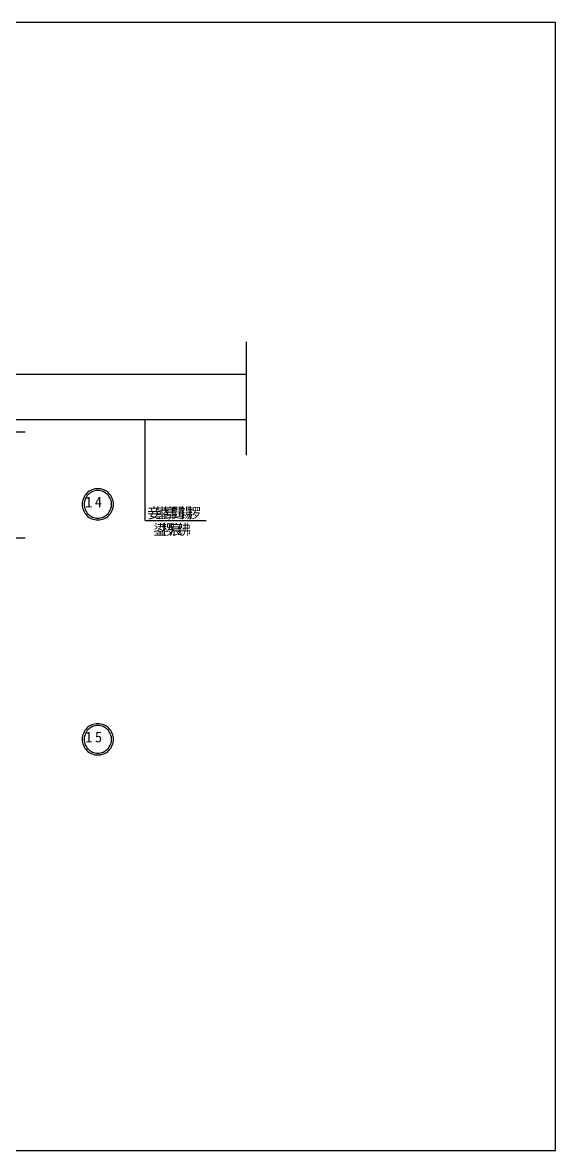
# Model space of a CAD drawing. Header units: metres. Extents: x 0 to 420, y 0 to 297.
# Drawn here: x 279.6 to 420, y 0 to 297 of the extents above; entities that cross this region are included whole.
import ezdxf

# ---------------------------------------------------------------- set-up
doc = ezdxf.new("R2010")
doc.units = ezdxf.units.M

msp = doc.modelspace()

# ---------------------------------------------------------------- linework, layer by layer
for p, q in [((420, 297), (0, 297)), ((420, 0), (420, 297)), ((338.56, 212.89), (338.56, 183.11)), ((338.56, 204.36), (261.05, 204.36)), ((338.56, 192.4), (261.05, 192.4)), ((311.92, 165.85), (311.92, 192.4)), ((271.95, 189.21), (280.29, 189.21)), ((271.95, 189.21), (280.29, 189.21)), ((311.92, 165.85), (328.03, 165.85)), ((271.95, 161.3), (280.29, 161.3)), ((0, 0), (420, 0))]:
    msp.add_line(p, q)
for points in [[(303.59, 170.14), (303.57, 170.54), (303.51, 170.94), (303.41, 171.33), (303.28, 171.71), (303.11, 172.08), (302.9, 172.43), (302.66, 172.75), (302.39, 173.05), (302.09, 173.32), (301.76, 173.56), (301.41, 173.77), (301.05, 173.94), (300.67, 174.08), (300.28, 174.18), (299.88, 174.24), (299.47, 174.26), (299.07, 174.24), (298.67, 174.18), (298.28, 174.08), (297.9, 173.94), (297.53, 173.77), (297.19, 173.56), (296.86, 173.32), (296.56, 173.05), (296.29, 172.75), (296.05, 172.43), (295.84, 172.08), (295.67, 171.71), (295.53, 171.33), (295.43, 170.94), (295.38, 170.54), (295.36, 170.14), (295.38, 169.74), (295.43, 169.34), (295.53, 168.94), (295.67, 168.56), (295.84, 168.2), (296.05, 167.85), (296.29, 167.53), (296.56, 167.23), (296.86, 166.96), (297.19, 166.71), (297.53, 166.51), (297.9, 166.33), (298.28, 166.2), (298.67, 166.1), (299.07, 166.04), (299.47, 166.02), (299.88, 166.04), (300.28, 166.1), (300.67, 166.2), (301.05, 166.33), (301.41, 166.51), (301.76, 166.71), (302.09, 166.96), (302.39, 167.23), (302.66, 167.53), (302.9, 167.85), (303.11, 168.2), (303.28, 168.56), (303.41, 168.94), (303.51, 169.34), (303.57, 169.74), (303.59, 170.14)], [(303.09, 170.14), (303.08, 170.49), (303.03, 170.85), (302.94, 171.19), (302.82, 171.52), (302.67, 171.85), (302.48, 172.15), (302.27, 172.44), (302.03, 172.7), (301.77, 172.94), (301.49, 173.15), (301.18, 173.33), (300.86, 173.48), (300.52, 173.6), (300.18, 173.69), (299.83, 173.74), (299.47, 173.76), (299.12, 173.74), (298.77, 173.69), (298.42, 173.6), (298.09, 173.48), (297.77, 173.33), (297.46, 173.15), (297.18, 172.94), (296.91, 172.7), (296.67, 172.44), (296.46, 172.15), (296.28, 171.85), (296.13, 171.52), (296.01, 171.19), (295.92, 170.85), (295.87, 170.49), (295.85, 170.14), (295.87, 169.78), (295.92, 169.43), (296.01, 169.09), (296.13, 168.75), (296.28, 168.43), (296.46, 168.13), (296.67, 167.84), (296.91, 167.58), (297.18, 167.34), (297.46, 167.13), (297.77, 166.94), (298.09, 166.79), (298.42, 166.67), (298.77, 166.59), (299.12, 166.53), (299.47, 166.52), (299.83, 166.53), (300.18, 166.59), (300.52, 166.67), (300.86, 166.79), (301.18, 166.94), (301.49, 167.13), (301.77, 167.34), (302.03, 167.58), (302.27, 167.84), (302.48, 168.13), (302.67, 168.43), (302.82, 168.75), (302.94, 169.09), (303.03, 169.43), (303.08, 169.78), (303.09, 170.14)], [(303.59, 108.25), (303.57, 108.66), (303.51, 109.06), (303.41, 109.45), (303.28, 109.83), (303.11, 110.19), (302.9, 110.54), (302.66, 110.86), (302.39, 111.16), (302.09, 111.44), (301.76, 111.68), (301.41, 111.88), (301.05, 112.06), (300.67, 112.19), (300.28, 112.29), (299.88, 112.35), (299.47, 112.37), (299.07, 112.35), (298.67, 112.29), (298.28, 112.19), (297.9, 112.06), (297.53, 111.88), (297.19, 111.68), (296.86, 111.44), (296.56, 111.16), (296.29, 110.86), (296.05, 110.54), (295.84, 110.19), (295.67, 109.83), (295.53, 109.45), (295.43, 109.06), (295.38, 108.66), (295.36, 108.25), (295.38, 107.85), (295.43, 107.45), (295.53, 107.06), (295.67, 106.68), (295.84, 106.31), (296.05, 105.96), (296.29, 105.64), (296.56, 105.34), (296.86, 105.07), (297.19, 104.83), (297.53, 104.62), (297.9, 104.45), (298.28, 104.31), (298.67, 104.21), (299.07, 104.15), (299.47, 104.13), (299.88, 104.15), (300.28, 104.21), (300.67, 104.31), (301.05, 104.45), (301.41, 104.62), (301.76, 104.83), (302.09, 105.07), (302.39, 105.34), (302.66, 105.64), (302.9, 105.96), (303.11, 106.31), (303.28, 106.68), (303.41, 107.06), (303.51, 107.45), (303.57, 107.85), (303.59, 108.25)], [(303.09, 108.25), (303.08, 108.61), (303.03, 108.96), (302.94, 109.3), (302.82, 109.64), (302.67, 109.96), (302.48, 110.26), (302.27, 110.55), (302.03, 110.81), (301.77, 111.05), (301.49, 111.26), (301.18, 111.45), (300.86, 111.6), (300.52, 111.72), (300.18, 111.8), (299.83, 111.86), (299.47, 111.87), (299.12, 111.86), (298.77, 111.8), (298.42, 111.72), (298.09, 111.6), (297.77, 111.45), (297.46, 111.26), (297.18, 111.05), (296.91, 110.81), (296.67, 110.55), (296.46, 110.26), (296.28, 109.96), (296.13, 109.64), (296.01, 109.3), (295.92, 108.96), (295.87, 108.61), (295.85, 108.25), (295.87, 107.9), (295.92, 107.55), (296.01, 107.2), (296.13, 106.87), (296.28, 106.55), (296.46, 106.24), (296.67, 105.96), (296.91, 105.69), (297.18, 105.45), (297.46, 105.24), (297.77, 105.06), (298.09, 104.91), (298.42, 104.79), (298.77, 104.7), (299.12, 104.65), (299.47, 104.63), (299.83, 104.65), (300.18, 104.7), (300.52, 104.79), (300.86, 104.91), (301.18, 105.06), (301.49, 105.24), (301.77, 105.45), (302.03, 105.69), (302.27, 105.96), (302.48, 106.24), (302.67, 106.55), (302.82, 106.87), (302.94, 107.2), (303.03, 107.55), (303.08, 107.9), (303.09, 108.25)]]:
    msp.add_lwpolyline(points)

# ---------------------------------------------------------------- texts
for s, height, p in [('1', 2.79, (296.13, 169.36)), ('4', 2.79, (298.67, 169.36)), ('妾', 2.76, (312.5, 166.47)), ('鍙', 2.76, (314.6, 166.47)), ('搴', 2.76, (316.7, 166.47)), ('閮', 2.76, (318.8, 166.47)), ('鍚', 2.76, (320.9, 166.47)), ('椤', 2.76, (323, 166.47)), ('鍙', 2.76, (314.11, 162.11)), ('椤', 2.76, (316.21, 162.11)), ('宸', 2.76, (318.31, 162.11)), ('绋', 2.76, (320.41, 162.11)), ('1', 2.79, (296.16, 107.47)), ('5', 2.79, (298.7, 107.47))]:
    msp.add_text(s, height=height).set_placement(p)

doc.saveas('drawing.dxf')
